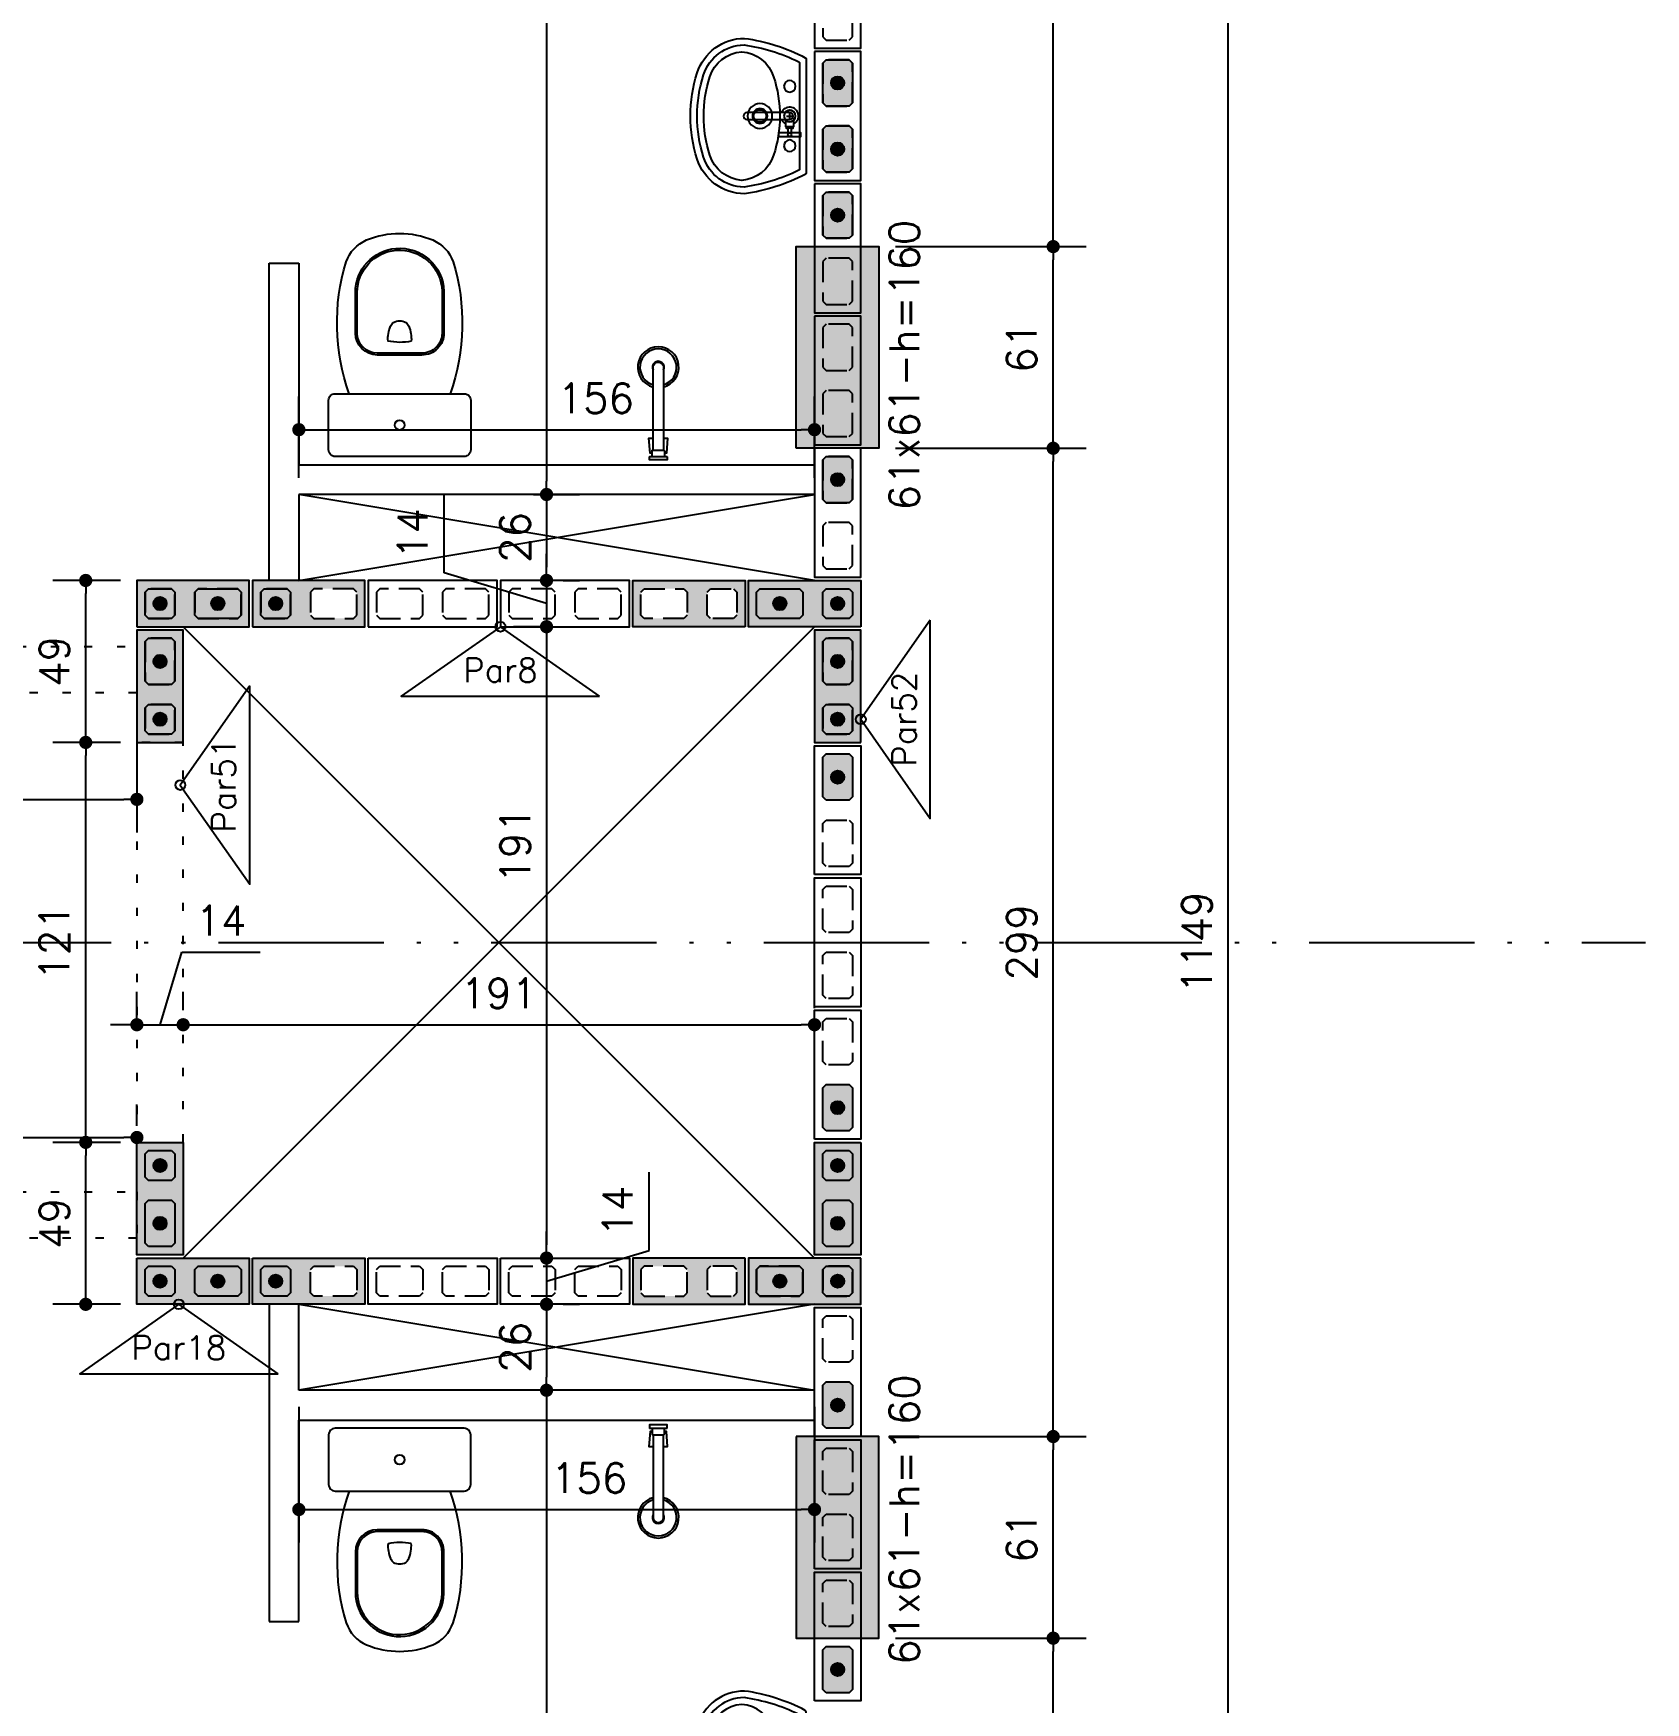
# Model space of a CAD drawing. Extents: x -14651 to 11095, y -4567 to -1290.
# Drawn here: x 3008 to 3496, y -3819 to -3314 of the extents above; entities that cross this region are included whole.
import ezdxf
from ezdxf.enums import TextEntityAlignment as Align

# ---------------------------------------------------------------- set-up
doc = ezdxf.new("R2010")
doc.units = 0
doc.header["$LTSCALE"] = 25
for name, pattern in [('DASHED2', [0.375, 0.25, -0.125]), ('ESTILO_TQS_0002', [0.4, 0.1, -0.3]), ('ESTILO_TQS_0004', [3.3, 2, -0.4, 0.05, -0.4, 0.05, -0.4])]:
    doc.linetypes.add(name, pattern=pattern)
for name, color, linetype in [('213', 252, 'Continuous'), ('241', 2, 'Continuous'), ('247', 50, 'Continuous'), ('248', 100, 'Continuous'), ('ABERTURAS', 53, 'Continuous'), ('ALVENARIA NÃO ESTRUTURAL', 242, 'Continuous'), ('Arranque', 14, 'Continuous'), ('COTA', 1, 'Continuous'), ('EIXOS', 1, 'ESTILO_TQS_0004'), ('FERRO', 5, 'Continuous'), ('Linha_fina', 1, 'Continuous'), ('Pena_1', 1, 'Continuous'), ('PORTA', 3, 'ESTILO_TQS_0002'), ('PROJ', 252, 'Continuous'), ('TJANELA', 2, 'Continuous'), ('XREF-MC41-BAS-PLN-AMO-FINAIS-05.06$0$BLC_LOU_ATOMO', 1, 'Continuous')]:
    doc.layers.add(name, color=color, linetype=linetype)
doc.styles.add('COTA', font='romans.shx')
doc.styles.add('Texto1', font='romans.shx', dxfattribs={"height": 9})
doc.dimstyles.new('forma', dxfattribs={"dimscale": 5, "dimtxt": 1.8, "dimasz": 0.8, "dimexe": 2, "dimexo": 1, "dimgap": 1, "dimtad": 1, "dimdec": 1, "dimzin": 9, "dimtxsty": 'COTA', "dimblk1": 'DOT', "dimblk2": 'DOT', "dimsah": 1, "dimcen": 0, "dimdle": 1, "dimclrd": 256, "dimclre": 256, "dimclrt": 2, "dimadec": 0, "dimazin": 0, "dimtfac": 1, "dimtdec": 0, "dimtmove": 0, "dimatfit": 3, "dimfxl": 1, "dimtolj": 1, "dimtzin": 0, "dimarcsym": 0})

# ---------------------------------------------------------------- blocks, each defined once
blk = doc.blocks.new('P3515')
at = {"layer": '248'}
h = blk.add_hatch(color=100, dxfattribs=at)
h.paths.add_polyline_path([(17, 7), (-17, 7), (-17, -7), (17, -7)])
h.paths.add_polyline_path([(-5.5, -3.5), (-6.5, -4.5), (-13.5, -4.5), (-14.5, -3.5), (-14.5, 3.5), (-13.5, 4.5), (-6.5, 4.5), (-5.5, 3.5)], flags=16)
h.paths.add_polyline_path([(0.5, 3.5), (1.5, 4.5), (13.5, 4.5), (14.5, 3.5), (14.5, -3.5), (13.5, -4.5), (1.5, -4.5), (0.5, -3.5)], flags=16)
blk.add_lwpolyline([(-17, -7), (17, -7), (17, 7), (-17, 7), (-17, -7)])
at = {"color": 1, "linetype": 'DASHED2'}
for points in [[(-14.5, -3.5), (-13.5, -4.5), (-6.5, -4.5), (-5.5, -3.5), (-5.5, 3.5), (-6.5, 4.5), (-13.5, 4.5), (-14.5, 3.5), (-14.5, -3.5)], [(0.5, -3.5), (1.5, -4.5), (13.5, -4.5), (14.5, -3.5), (14.5, 3.5), (13.5, 4.5), (1.5, 4.5), (0.5, 3.5), (0.5, -3.5)]]:
    blk.add_lwpolyline(points, dxfattribs=at)
blk = doc.blocks.new('P4015', base_point=(5842102.11612, -8124149.02973))
blk.add_lwpolyline([(5842082.61612, -8124156.02973), (5842121.61612, -8124156.02973), (5842121.61612, -8124142.02973), (5842082.61612, -8124142.02973), (5842082.61612, -8124156.02973)])
at = {"color": 1, "linetype": 'DASHED2'}
for points in [[(5842085.11612, -8124152.52973), (5842086.11612, -8124153.52973), (5842098.11612, -8124153.52973), (5842099.11612, -8124152.52973), (5842099.11612, -8124145.52973), (5842098.11612, -8124144.52973), (5842086.11612, -8124144.52973), (5842085.11612, -8124145.52973), (5842085.11612, -8124152.52973)], [(5842105.11612, -8124152.52973), (5842106.11612, -8124153.52973), (5842118.11612, -8124153.52973), (5842119.11612, -8124152.52973), (5842119.11612, -8124145.52973), (5842118.11612, -8124144.52973), (5842106.11612, -8124144.52973), (5842105.11612, -8124145.52973), (5842105.11612, -8124152.52973)]]:
    blk.add_lwpolyline(points, dxfattribs=at)
blk = doc.blocks.new('_IDNPAR_2')
at = {"color": 3}
blk.add_lwpolyline([(1, -0.7), (0, 0), (-1, -0.7)], close=True, dxfattribs=at)
blk.add_circle((0, 0), 0.05, dxfattribs=at)
at = {"layer": '247', "color": 2, "style": 'COTA', "flags": 8}
blk.add_attdef('ID', text='', height=0.24, dxfattribs=at).set_placement((0, -0.438), align=Align.MIDDLE_CENTER)
blk = doc.blocks.new('GR-1409')
at = {"layer": '213'}
h = blk.add_hatch(color=256, dxfattribs=at)
h.paths.add_polyline_path([(-6, 4.5), (-7, 3.5), (-7, -3.5), (-6, -4.5), (6, -4.5), (7, -3.5), (7, 3.5), (6, 4.5)])
h.paths.add_polyline_path([(-2, 0, 1), (2, 0, 1)], flags=16)
at = {"layer": 'Arranque'}
blk.add_hatch(color=256, dxfattribs=at).paths.add_polyline_path([(-2, 0, 1), (2, 0, 1)])
at = {"layer": '213'}
blk.add_lwpolyline([(-7, 3.5), (-6, 4.5), (6, 4.5), (7, 3.5), (7, -3.5), (6, -4.5), (-6, -4.5), (-7, -3.5), (-7, 3.5)], dxfattribs=at)
at = {"layer": 'FERRO', "linetype": 'Continuous'}
blk.add_circle((0, 0), 2, dxfattribs=at)
blk = doc.blocks.new('GR-0909')
at = {"layer": '213'}
h = blk.add_hatch(color=256, dxfattribs=at)
h.paths.add_polyline_path([(3.5, -4.5), (4.5, -3.5), (4.500001, 3.5), (3.500001, 4.5), (-3.499999, 4.5), (-4.499999, 3.5), (-4.5, -3.5), (-3.5, -4.5)])
h.paths.add_polyline_path([(-2, 0, -1), (2, 0, -1)], flags=16)
at = {"layer": 'Arranque'}
blk.add_hatch(color=256, dxfattribs=at).paths.add_polyline_path([(2, 0, 1), (-2, 0, 1)])
at = {"layer": '213'}
blk.add_lwpolyline([(3.500001, 4.5), (4.500001, 3.5), (4.5, -3.5), (3.5, -4.5), (-3.5, -4.5), (-4.5, -3.5), (-4.499999, 3.5), (-3.499999, 4.5), (3.500001, 4.5)], dxfattribs=at)
at = {"layer": 'FERRO', "linetype": 'Continuous'}
blk.add_circle((0, 0), 2, dxfattribs=at)
blk = doc.blocks.new('_Dot')
at = {"color": 0, "linetype": 'ByBlock', "lineweight": -2}
blk.add_line((-0.5, 0), (-1, 0), dxfattribs=at)
at = {"color": 0, "linetype": 'ByBlock', "const_width": 0.5}
blk.add_lwpolyline([(-0.25, 0, 1), (0.25, 0, 1)], format="xyb", close=True, dxfattribs=at)
blk = doc.blocks.new('*D123')
at = {"layer": 'COTA', "lineweight": -2, "transparency": 16777216}
for p, q in [((3269.02, -3799.6), (3326.73, -3799.6)), ((3316.73, -4159.6), (3316.73, -3803.6)), ((3263.52, -4163.6), (3326.73, -4163.6))]:
    blk.add_line(p, q, dxfattribs=at)
at = {"layer": 'Defpoints', "color": 0, "transparency": 16777216}
for p in [(3264.02, -3799.6), (3316.73, -3799.6), (3258.52, -4163.6)]:
    blk.add_point(p, dxfattribs=at)
at = {"layer": 'COTA', "lineweight": -2, "transparency": 16777216, "xscale": 4, "yscale": 4, "zscale": 4}
for p, rotation in [((3316.73, -3799.6), 90), ((3316.73, -4163.6), 270)]:
    blk.add_blockref('_Dot', p, dxfattribs=dict(at, rotation=rotation))
at = {"layer": 'COTA', "color": 2, "transparency": 16777216, "insert": (3307.23, -3981.6), "char_height": 9, "attachment_point": 5, "rotation": 90, "style": 'COTA'}
blk.add_mtext('\\A1;364 ', dxfattribs=at)
blk = doc.blocks.new('*D124')
at = {"layer": 'COTA', "lineweight": -2, "transparency": 16777216}
for p, q in [((3269.02, -3738.6), (3326.73, -3738.6)), ((3316.73, -3795.6), (3316.73, -3742.6)), ((3269.02, -3799.6), (3326.73, -3799.6))]:
    blk.add_line(p, q, dxfattribs=at)
at = {"layer": 'Defpoints', "color": 0, "transparency": 16777216}
for p in [(3264.02, -3738.6), (3316.73, -3738.6), (3264.02, -3799.6)]:
    blk.add_point(p, dxfattribs=at)
at = {"layer": 'COTA', "lineweight": -2, "transparency": 16777216, "xscale": 4, "yscale": 4, "zscale": 4}
for p, rotation in [((3316.73, -3738.6), 90), ((3316.73, -3799.6), 270)]:
    blk.add_blockref('_Dot', p, dxfattribs=dict(at, rotation=rotation))
at = {"layer": 'COTA', "color": 2, "transparency": 16777216, "insert": (3307.23, -3769.1), "char_height": 9, "attachment_point": 5, "rotation": 90, "style": 'COTA'}
blk.add_mtext('\\A1;61 ', dxfattribs=at)
blk = doc.blocks.new('*D125')
at = {"layer": 'COTA', "lineweight": -2, "transparency": 16777216}
for p, q in [((3269.02, -3439.6), (3326.73, -3439.6)), ((3316.73, -3734.6), (3316.73, -3443.6)), ((3269.02, -3738.6), (3326.73, -3738.6))]:
    blk.add_line(p, q, dxfattribs=at)
at = {"layer": 'Defpoints', "color": 0, "transparency": 16777216}
for p in [(3264.02, -3439.6), (3316.73, -3439.6), (3264.02, -3738.6)]:
    blk.add_point(p, dxfattribs=at)
at = {"layer": 'COTA', "lineweight": -2, "transparency": 16777216, "xscale": 4, "yscale": 4, "zscale": 4}
for p, rotation in [((3316.73, -3439.6), 90), ((3316.73, -3738.6), 270)]:
    blk.add_blockref('_Dot', p, dxfattribs=dict(at, rotation=rotation))
at = {"layer": 'COTA', "color": 2, "transparency": 16777216, "insert": (3307.23, -3589.1), "char_height": 9, "attachment_point": 5, "rotation": 90, "style": 'COTA'}
blk.add_mtext('\\A1;299 ', dxfattribs=at)
blk = doc.blocks.new('*D126')
at = {"layer": 'COTA', "lineweight": -2, "transparency": 16777216}
for p, q in [((3269.02, -3378.6), (3326.73, -3378.6)), ((3316.73, -3435.6), (3316.73, -3382.6)), ((3269.02, -3439.6), (3326.73, -3439.6))]:
    blk.add_line(p, q, dxfattribs=at)
at = {"layer": 'Defpoints', "color": 0, "transparency": 16777216}
for p in [(3264.02, -3378.6), (3316.73, -3378.6), (3264.02, -3439.6)]:
    blk.add_point(p, dxfattribs=at)
at = {"layer": 'COTA', "lineweight": -2, "transparency": 16777216, "xscale": 4, "yscale": 4, "zscale": 4}
for p, rotation in [((3316.73, -3378.6), 90), ((3316.73, -3439.6), 270)]:
    blk.add_blockref('_Dot', p, dxfattribs=dict(at, rotation=rotation))
at = {"layer": 'COTA', "color": 2, "transparency": 16777216, "insert": (3307.23, -3409.1), "char_height": 9, "attachment_point": 5, "rotation": 90, "style": 'COTA'}
blk.add_mtext('\\A1;61 ', dxfattribs=at)
blk = doc.blocks.new('*D127')
at = {"layer": 'COTA', "lineweight": -2, "transparency": 16777216}
for p, q in [((3263.52, -3014.6), (3326.73, -3014.6)), ((3316.73, -3374.6), (3316.73, -3018.6)), ((3269.02, -3378.6), (3326.73, -3378.6))]:
    blk.add_line(p, q, dxfattribs=at)
at = {"layer": 'Defpoints', "color": 0, "transparency": 16777216}
for p in [(3258.52, -3014.6), (3316.73, -3014.6), (3264.02, -3378.6)]:
    blk.add_point(p, dxfattribs=at)
at = {"layer": 'COTA', "lineweight": -2, "transparency": 16777216, "xscale": 4, "yscale": 4, "zscale": 4}
for p, rotation in [((3316.73, -3014.6), 90), ((3316.73, -3378.6), 270)]:
    blk.add_blockref('_Dot', p, dxfattribs=dict(at, rotation=rotation))
at = {"layer": 'COTA', "color": 2, "transparency": 16777216, "insert": (3307.23, -3196.6), "char_height": 9, "attachment_point": 5, "rotation": 90, "style": 'COTA'}
blk.add_mtext('\\A1;364 ', dxfattribs=at)
blk = doc.blocks.new('*D128')
at = {"layer": 'COTA', "lineweight": -2, "transparency": 16777216}
for p, q in [((3263.52, -3014.6), (3379.68, -3014.6)), ((3369.68, -4159.6), (3369.68, -3018.6)), ((3263.52, -4163.6), (3379.68, -4163.6))]:
    blk.add_line(p, q, dxfattribs=at)
at = {"layer": 'Defpoints', "color": 0, "transparency": 16777216}
for p in [(3258.52, -3014.6), (3369.68, -3014.6), (3258.52, -4163.6)]:
    blk.add_point(p, dxfattribs=at)
at = {"layer": 'COTA', "lineweight": -2, "transparency": 16777216, "xscale": 4, "yscale": 4, "zscale": 4}
for p, rotation in [((3369.68, -3014.6), 90), ((3369.68, -4163.6), 270)]:
    blk.add_blockref('_Dot', p, dxfattribs=dict(at, rotation=rotation))
at = {"layer": 'COTA', "color": 2, "transparency": 16777216, "insert": (3360.18, -3589.1), "char_height": 9, "attachment_point": 5, "rotation": 90, "style": 'COTA'}
blk.add_mtext('\\A1;1149 ', dxfattribs=at)
blk = doc.blocks.new('XREF-MC41-BAS-PLN-AMO-FINAIS-05.06$0$CUBA03')
at = {"layer": 'PROJ'}
for p, q in [((-0.01, -0.05), (0.01, -0.05)), ((0, -0.06), (0, -0.04))]:
    blk.add_line(p, q, dxfattribs=at)
for points in [[(-0.1306, -0.3297, 0.077416), (0, -0.35, 0.077416), (0.1306, -0.3297, 0.326333), (0.235, -0.1868, 0.08687), (0.1764, -0.0027, 0.279276), (0.172, 0), (-0.172, 0, 0.279276), (-0.1764, -0.0027, 0.08687), (-0.235, -0.1868, 0.326333)], [(0.215, -0.1881, 0.080556), (0.1642, -0.0228, 0.285352), (0.1597, -0.02), (-0.1597, -0.02, 0.285352), (-0.1642, -0.0228, 0.080556), (-0.215, -0.1881, 0.323537), (-0.1245, -0.3106, 0.077416), (0, -0.33, 0.077416), (0.1245, -0.3106, 0.323537)], [(0.1185, -0.0985, 0.077416), (0, -0.08, 0.077416), (-0.1185, -0.0985, 0.305715), (-0.1947, -0.195, 0.305715), (-0.1185, -0.2915, 0.077416), (0, -0.31, 0.077416), (0.1185, -0.2915, 0.305715), (0.1947, -0.195, 0.305715)]]:
    blk.add_lwpolyline(points, format="xyb", close=True, dxfattribs=at)
for centre, radius in [((-0.09, -0.05), 0.0175), ((0, -0.05), 0.0175), ((0.09, -0.05), 0.0175), ((0, -0.14), 0.0375), ((0, -0.14), 0.0225)]:
    blk.add_circle(centre, radius, dxfattribs=at)
blk = doc.blocks.new('A$Cf20c1e06')
at = {"layer": 'ALVENARIA NÃO ESTRUTURAL'}
for p, q in [((30.6927, 9.1253), (30.6927, 10.0853)), ((30.6927, 10.0853), (30.7827, 10.0853)), ((30.7827, 10.0853), (30.7827, 9.4753)), ((30.7827, 9.4753), (32.3427, 9.4753)), ((32.3427, 9.4753), (32.3427, 9.3853)), ((32.3427, 9.3853), (30.7827, 9.3853)), ((30.7827, 9.3853), (30.7827, 9.1253)), ((30.7827, 9.1253), (30.6927, 9.1253)), ((30.7827, 6.9353), (30.6927, 6.9353)), ((30.6927, 6.9353), (30.6927, 5.9753)), ((30.7827, 6.6753), (30.7827, 6.9353)), ((32.3427, 6.6753), (30.7827, 6.6753)), ((32.3427, 6.5853), (32.3427, 6.6753)), ((30.7827, 6.5853), (32.3427, 6.5853)), ((30.7827, 5.9753), (30.7827, 6.5853)), ((30.6927, 5.9753), (30.7827, 5.9753))]:
    blk.add_line(p, q, dxfattribs=at)
at = {"layer": 'Pena_1'}
for p, q in [((30.7827, 9.1253), (32.3427, 9.3853)), ((32.3427, 9.1253), (30.7827, 9.3853)), ((30.7827, 6.9353), (32.3427, 6.6753)), ((32.3427, 6.9353), (30.7827, 6.6753))]:
    blk.add_line(p, q, dxfattribs=at)
at = {"layer": 'PROJ'}
for points in [[(32.273, 10.4791), (32.273, 10.4936), (32.2784, 10.4936), (32.2784, 10.4991), (32.2805, 10.4991), (32.2805, 10.507, 1.408938), (32.2428, 10.5406), (32.1382, 10.5407, 0.999996), (32.1382, 10.52), (32.2429, 10.52, 0.168827), (32.2546, 10.507), (32.2546, 10.4991), (32.2567, 10.4991), (32.2567, 10.4936), (32.2621, 10.4936), (32.2621, 10.4791), (32.234, 10.4791), (32.234, 10.4683), (32.3011, 10.4683), (32.3011, 10.4791), (32.273, 10.4791)], [(30.9594, 9.8737), (30.9594, 9.9964, -0.391339), (31.0777, 10.1243, -0.428002), (31.216, 10.0004), (31.2161, 9.8737, -0.416278), (31.1553, 9.8129), (31.0201, 9.8129, -0.413625)], [(31.1228, 9.8492, -0.10791), (31.0526, 9.8496, -0.124585), (31.0604, 9.8942, -0.161338), (31.0691, 9.9061, -0.122351), (31.0877, 9.9106, -0.122351), (31.1064, 9.9061, -0.167944), (31.1151, 9.8942, -0.125904), (31.1228, 9.8492)], [(30.8727, 9.6303), (30.8727, 9.6663), (30.8727, 9.6703, -0.414214), (30.8927, 9.6903), (31.2827, 9.6903, -0.414214), (31.3027, 9.6703), (31.3027, 9.5203, -0.414214), (31.2827, 9.5003), (30.8927, 9.5003, -0.414214), (30.8727, 9.5203)], [(30.8727, 6.4303), (30.8727, 6.3943), (30.8727, 6.3903, 0.414214), (30.8927, 6.3703), (31.2827, 6.3703, 0.414214), (31.3027, 6.3903), (31.3027, 6.5403, 0.414214), (31.2827, 6.5603), (30.8927, 6.5603, 0.414214), (30.8727, 6.5403)], [(30.9594, 6.1869), (30.9594, 6.0642, 0.391339), (31.0777, 5.9363, 0.428002), (31.216, 6.0602), (31.2161, 6.1869, 0.416278), (31.1553, 6.2477), (31.0201, 6.2477, 0.413625)], [(31.1228, 6.2114, 0.10791), (31.0526, 6.211, 0.124585), (31.0604, 6.1664, 0.161338), (31.0691, 6.1545, 0.122351), (31.0877, 6.15, 0.122351), (31.1064, 6.1545, 0.167944), (31.1151, 6.1664, 0.125904), (31.1228, 6.2114)]]:
    blk.add_lwpolyline(points, format="xyb", close=True, dxfattribs=at)
for points in [[(32.2429, 10.52), (32.2678, 10.52, 0.995421), (32.2678, 10.5406), (32.2428, 10.5406)], [(30.9347, 9.6903, -0.160999), (30.9261, 10.0892, -0.2149), (30.9877, 10.1553, -0.2), (31.1877, 10.1553, -0.2149), (31.2494, 10.0892, -0.160999), (31.2408, 9.6903)], [(30.9537, 9.8737), (30.9537, 9.9964, -0.391339), (31.0773, 10.13, -0.428196), (31.2217, 10.0005), (31.2217, 9.8737, -0.416194), (31.1553, 9.8073), (31.0201, 9.8073, -0.413638), (30.9537, 9.8737)], [(31.8547, 9.5198), (31.8547, 9.7703, -1), (31.8857, 9.7703), (31.8857, 9.5198)], [(31.8952, 9.5003, -0.414214), (31.8972, 9.4983), (31.8972, 9.4903), (31.8432, 9.4903), (31.8432, 9.4983, -0.414214), (31.8452, 9.5003), (31.8952, 9.5003)], [(31.8492, 9.5003, 0.414214), (31.8512, 9.5023), (31.8512, 9.5178, -0.414214), (31.8532, 9.5198), (31.8872, 9.5198), (31.8892, 9.5178), (31.8892, 9.5023, 0.414214), (31.8912, 9.5003)], [(31.8952, 6.5603, 0.414214), (31.8972, 6.5623), (31.8972, 6.5703), (31.8432, 6.5703), (31.8432, 6.5623, 0.414214), (31.8452, 6.5603), (31.8952, 6.5603)], [(31.8492, 6.5603, -0.414214), (31.8512, 6.5583), (31.8512, 6.5428, 0.414214), (31.8532, 6.5408), (31.8872, 6.5408), (31.8892, 6.5428), (31.8892, 6.5583, -0.414214), (31.8912, 6.5603)], [(31.8547, 6.5408), (31.8547, 6.2903, 1), (31.8857, 6.2903), (31.8857, 6.5408)], [(30.9347, 6.3703, 0.160999), (30.9261, 5.9714, 0.2149), (30.9877, 5.9053, 0.2), (31.1877, 5.9053, 0.2149), (31.2494, 5.9714, 0.160999), (31.2408, 6.3703)], [(30.9537, 6.1869), (30.9537, 6.0642, 0.391339), (31.0773, 5.9306, 0.428196), (31.2217, 6.0601), (31.2217, 6.1869, 0.416194), (31.1553, 6.2533), (31.0201, 6.2533, 0.413638), (30.9537, 6.1869)]]:
    blk.add_lwpolyline(points, format="xyb", dxfattribs=at)
for points in [[(32.244, 10.52), (32.244, 10.52)], [(32.2546, 10.5191), (32.2546, 10.507)], [(32.2805, 10.507), (32.2805, 10.5187)], [(32.2567, 10.4991), (32.2784, 10.4991)], [(32.273, 10.4936), (32.2621, 10.4936)], [(32.273, 10.4791), (32.2676, 10.4791), (32.2675, 10.4791), (32.2621, 10.4791)], [(31.8512, 9.5099), (31.8453, 9.5099), (31.8414, 9.5556), (31.8547, 9.5556)], [(31.8857, 9.5556), (31.8984, 9.5556), (31.8952, 9.5099), (31.8892, 9.5099)], [(31.8512, 6.5507), (31.8453, 6.5507), (31.8414, 6.505), (31.8547, 6.505)], [(31.8857, 6.505), (31.8984, 6.505), (31.8952, 6.5507), (31.8892, 6.5507)]]:
    blk.add_lwpolyline(points, dxfattribs=at)
for centre, radius in [((32.1777, 10.5303), 0.019), ((32.2675, 10.4737), 0.00544), ((31.0877, 9.5953), 0.015), ((31.0877, 6.4653), 0.015)]:
    blk.add_circle(centre, radius, dxfattribs=at)
for centre, radius, start, end in [((32.2677, 10.5303), 0.0173, 216.5365, 143.4149), ((31.8702, 9.7703), 0.062, 284.4854, 255.5176), ((31.8702, 9.7703), 0.0554, 286.2501, 253.7533), ((31.8702, 9.7703), 0.0179, 329.7652, 210.2549), ((31.8702, 6.2903), 0.062, 104.4824, 75.5146), ((31.8702, 6.2903), 0.0554, 106.2467, 73.7499), ((31.8702, 6.2903), 0.0179, 149.7451, 30.2348)]:
    blk.add_arc(centre, radius, start, end, dxfattribs=at)
at = {"layer": 'PROJ', "rotation": 270}
blk.add_blockref('XREF-MC41-BAS-PLN-AMO-FINAIS-05.06$0$CUBA03', (32.3177, 5.5303), dxfattribs=at)
at = {"layer": 'XREF-MC41-BAS-PLN-AMO-FINAIS-05.06$0$BLC_LOU_ATOMO', "xscale": -1, "rotation": 270}
blk.add_blockref('XREF-MC41-BAS-PLN-AMO-FINAIS-05.06$0$CUBA03', (32.3177, 10.5303), dxfattribs=at)
blk = doc.blocks.new('*D167')
at = {"layer": 'COTA', "lineweight": -2, "transparency": 16777216}
for p, q in [((2943.52, -3518.6), (2943.52, -3555.83)), ((3039.52, -3518.6), (3039.52, -3555.83)), ((2947.52, -3545.83), (3035.52, -3545.83))]:
    blk.add_line(p, q, dxfattribs=at)
at = {"layer": 'Defpoints', "color": 0, "transparency": 16777216}
for p in [(2943.52, -3513.6), (3039.52, -3513.6), (3039.52, -3545.83)]:
    blk.add_point(p, dxfattribs=at)
at = {"layer": 'COTA', "lineweight": -2, "transparency": 16777216, "xscale": 4, "yscale": 4, "zscale": 4, "rotation": 180}
blk.add_blockref('_Dot', (2943.52, -3545.83), dxfattribs=at)
at = {"layer": 'COTA', "lineweight": -2, "transparency": 16777216, "xscale": 4, "yscale": 4, "zscale": 4}
blk.add_blockref('_Dot', (3039.52, -3545.83), dxfattribs=at)
at = {"layer": 'COTA', "color": 2, "transparency": 16777216, "insert": (2991.52, -3536.33), "char_height": 9, "attachment_point": 5, "style": 'COTA'}
blk.add_mtext('\\A1;96 ', dxfattribs=at)
blk = doc.blocks.new('*D186')
at = {"layer": 'COTA', "lineweight": -2, "transparency": 16777216}
for p, q in [((2943.52, -3659.6), (2943.52, -3638.13)), ((3039.52, -3644.6), (3039.52, -3638.13)), ((2947.52, -3648.13), (3035.52, -3648.13))]:
    blk.add_line(p, q, dxfattribs=at)
at = {"layer": 'Defpoints', "color": 0, "transparency": 16777216}
for p in [(3039.52, -3648.13), (3039.52, -3649.6), (2943.52, -3664.6)]:
    blk.add_point(p, dxfattribs=at)
at = {"layer": 'COTA', "lineweight": -2, "transparency": 16777216, "xscale": 4, "yscale": 4, "zscale": 4, "rotation": 180}
blk.add_blockref('_Dot', (2943.52, -3648.13), dxfattribs=at)
at = {"layer": 'COTA', "lineweight": -2, "transparency": 16777216, "xscale": 4, "yscale": 4, "zscale": 4}
blk.add_blockref('_Dot', (3039.52, -3648.13), dxfattribs=at)
at = {"layer": 'COTA', "color": 2, "transparency": 16777216, "insert": (2991.52, -3638.63), "char_height": 9, "attachment_point": 5, "style": 'COTA'}
blk.add_mtext('\\A1;96 ', dxfattribs=at)
blk = doc.blocks.new('*D187')
at = {"layer": 'COTA', "lineweight": -2, "transparency": 16777216}
for p, q in [((3034.52, -3649.6), (3014.04, -3649.6)), ((3024.04, -3694.6), (3024.04, -3653.6)), ((3034.52, -3698.6), (3014.04, -3698.6))]:
    blk.add_line(p, q, dxfattribs=at)
at = {"layer": 'Defpoints', "color": 0, "transparency": 16777216}
for p in [(3024.04, -3649.6), (3039.52, -3649.6), (3039.52, -3698.6)]:
    blk.add_point(p, dxfattribs=at)
at = {"layer": 'COTA', "lineweight": -2, "transparency": 16777216, "xscale": 4, "yscale": 4, "zscale": 4}
for p, rotation in [((3024.04, -3649.6), 90), ((3024.04, -3698.6), 270)]:
    blk.add_blockref('_Dot', p, dxfattribs=dict(at, rotation=rotation))
at = {"layer": 'COTA', "color": 2, "transparency": 16777216, "insert": (3014.54, -3674.1), "char_height": 9, "attachment_point": 5, "rotation": 90, "style": 'COTA'}
blk.add_mtext('\\A1;49 ', dxfattribs=at)
blk = doc.blocks.new('*D188')
at = {"layer": 'COTA', "lineweight": -2, "transparency": 16777216}
for p, q in [((3034.52, -3528.6), (3014.04, -3528.6)), ((3024.04, -3645.6), (3024.04, -3532.6)), ((3034.52, -3649.6), (3014.04, -3649.6))]:
    blk.add_line(p, q, dxfattribs=at)
at = {"layer": 'Defpoints', "color": 0, "transparency": 16777216}
for p in [(3024.04, -3528.6), (3039.52, -3528.6), (3039.52, -3649.6)]:
    blk.add_point(p, dxfattribs=at)
at = {"layer": 'COTA', "lineweight": -2, "transparency": 16777216, "xscale": 4, "yscale": 4, "zscale": 4}
for p, rotation in [((3024.04, -3528.6), 90), ((3024.04, -3649.6), 270)]:
    blk.add_blockref('_Dot', p, dxfattribs=dict(at, rotation=rotation))
at = {"layer": 'COTA', "color": 2, "transparency": 16777216, "insert": (3014.54, -3589.1), "char_height": 9, "attachment_point": 5, "rotation": 90, "style": 'COTA'}
blk.add_mtext('\\A1;121 ', dxfattribs=at)
blk = doc.blocks.new('*D189')
at = {"layer": 'COTA', "lineweight": -2, "transparency": 16777216}
for p, q in [((3034.52, -3479.6), (3014.04, -3479.6)), ((3024.04, -3524.6), (3024.04, -3483.6)), ((3034.52, -3528.6), (3014.04, -3528.6))]:
    blk.add_line(p, q, dxfattribs=at)
at = {"layer": 'Defpoints', "color": 0, "transparency": 16777216}
for p in [(3024.04, -3479.6), (3039.52, -3479.6), (3039.52, -3528.6)]:
    blk.add_point(p, dxfattribs=at)
at = {"layer": 'COTA', "lineweight": -2, "transparency": 16777216, "xscale": 4, "yscale": 4, "zscale": 4}
for p, rotation in [((3024.04, -3479.6), 90), ((3024.04, -3528.6), 270)]:
    blk.add_blockref('_Dot', p, dxfattribs=dict(at, rotation=rotation))
at = {"layer": 'COTA', "color": 2, "transparency": 16777216, "insert": (3014.54, -3504.1), "char_height": 9, "attachment_point": 5, "rotation": 90, "style": 'COTA'}
blk.add_mtext('\\A1;49 ', dxfattribs=at)
blk = doc.blocks.new('*D220')
at = {"layer": 'COTA', "lineweight": -2, "transparency": 16777216}
for p, q in [((3159.52, -3028.6), (3173.45, -3028.6)), ((3163.45, -3032.6), (3163.45, -3449.6)), ((3159.52, -3453.6), (3173.45, -3453.6))]:
    blk.add_line(p, q, dxfattribs=at)
at = {"layer": 'Defpoints', "color": 0, "transparency": 16777216}
for p in [(3154.52, -3028.6), (3154.52, -3453.6), (3163.45, -3453.6)]:
    blk.add_point(p, dxfattribs=at)
at = {"layer": 'COTA', "lineweight": -2, "transparency": 16777216, "xscale": 4, "yscale": 4, "zscale": 4}
for p, rotation in [((3163.45, -3028.6), 90), ((3163.45, -3453.6), 270)]:
    blk.add_blockref('_Dot', p, dxfattribs=dict(at, rotation=rotation))
at = {"layer": 'COTA', "color": 2, "transparency": 16777216, "insert": (3153.95, -3241.1), "char_height": 9, "attachment_point": 5, "rotation": 90, "style": 'COTA'}
blk.add_mtext('\\A1;425 ', dxfattribs=at)
blk = doc.blocks.new('*D221')
at = {"layer": 'COTA', "lineweight": -2, "transparency": 16777216}
for p, q in [((3159.52, -3453.6), (3173.45, -3453.6)), ((3163.45, -3457.6), (3163.45, -3475.6)), ((3168.45, -3479.6), (3173.45, -3479.6))]:
    blk.add_line(p, q, dxfattribs=at)
at = {"layer": 'Defpoints', "color": 0, "transparency": 16777216}
for p in [(3154.52, -3453.6), (3163.45, -3479.6), (3163.45, -3479.6)]:
    blk.add_point(p, dxfattribs=at)
at = {"layer": 'COTA', "lineweight": -2, "transparency": 16777216, "xscale": 4, "yscale": 4, "zscale": 4}
for p, rotation in [((3163.45, -3453.6), 90), ((3163.45, -3479.6), 270)]:
    blk.add_blockref('_Dot', p, dxfattribs=dict(at, rotation=rotation))
at = {"layer": 'COTA', "color": 2, "transparency": 16777216, "insert": (3153.95, -3466.6), "char_height": 9, "attachment_point": 5, "rotation": 90, "style": 'COTA'}
blk.add_mtext('\\A1;26 ', dxfattribs=at)
blk = doc.blocks.new('*D222')
at = {"layer": 'COTA', "lineweight": -2, "transparency": 16777216}
for p, q in [((3132.45, -3477.3), (3132.45, -3453.58)), ((3163.45, -3475.6), (3163.45, -3471.6)), ((3163.45, -3486.6), (3132.45, -3477.3)), ((3163.45, -3479.6), (3163.45, -3493.6)), ((3163.45, -3479.6), (3163.45, -3493.6)), ((3168.45, -3479.6), (3173.45, -3479.6)), ((3164.02, -3493.6), (3153.45, -3493.6)), ((3163.45, -3497.6), (3163.45, -3501.6))]:
    blk.add_line(p, q, dxfattribs=at)
at = {"layer": 'Defpoints', "color": 0, "transparency": 16777216}
for p in [(3163.45, -3479.6), (3163.45, -3493.6), (3169.02, -3493.6)]:
    blk.add_point(p, dxfattribs=at)
at = {"layer": 'COTA', "lineweight": -2, "transparency": 16777216, "xscale": 4, "yscale": 4, "zscale": 4}
for p, rotation in [((3163.45, -3479.6), 270), ((3163.45, -3493.6), 90)]:
    blk.add_blockref('_Dot', p, dxfattribs=dict(at, rotation=rotation))
at = {"layer": 'COTA', "color": 2, "transparency": 16777216, "insert": (3122.95, -3465.44), "char_height": 9, "attachment_point": 5, "rotation": 90, "style": 'COTA'}
blk.add_mtext('\\A1;14 ', dxfattribs=at)
blk = doc.blocks.new('*D223')
at = {"layer": 'COTA', "lineweight": -2, "transparency": 16777216}
for p, q in [((3164.02, -3493.6), (3153.45, -3493.6)), ((3163.45, -3497.6), (3163.45, -3680.6)), ((3168.45, -3684.6), (3173.45, -3684.6))]:
    blk.add_line(p, q, dxfattribs=at)
at = {"layer": 'Defpoints', "color": 0, "transparency": 16777216}
for p in [(3169.02, -3493.6), (3163.45, -3684.6), (3163.45, -3684.6)]:
    blk.add_point(p, dxfattribs=at)
at = {"layer": 'COTA', "lineweight": -2, "transparency": 16777216, "xscale": 4, "yscale": 4, "zscale": 4}
for p, rotation in [((3163.45, -3493.6), 90), ((3163.45, -3684.6), 270)]:
    blk.add_blockref('_Dot', p, dxfattribs=dict(at, rotation=rotation))
at = {"layer": 'COTA', "color": 2, "transparency": 16777216, "insert": (3153.95, -3559.75), "char_height": 9, "attachment_point": 5, "rotation": 90, "style": 'COTA'}
blk.add_mtext('\\A1;191 ', dxfattribs=at)
blk = doc.blocks.new('*D224')
at = {"layer": 'COTA', "lineweight": -2, "transparency": 16777216}
for p, q in [((3194.45, -3682.3), (3194.45, -3658.58)), ((3163.45, -3680.6), (3163.45, -3676.6)), ((3163.45, -3691.6), (3194.45, -3682.3)), ((3163.45, -3684.6), (3163.45, -3698.6)), ((3163.45, -3684.6), (3163.45, -3698.6)), ((3168.45, -3684.6), (3173.45, -3684.6)), ((3168.45, -3698.6), (3173.45, -3698.6)), ((3163.45, -3702.6), (3163.45, -3706.6))]:
    blk.add_line(p, q, dxfattribs=at)
at = {"layer": 'Defpoints', "color": 0, "transparency": 16777216}
for p in [(3163.45, -3684.6), (3163.45, -3698.6), (3163.45, -3698.6)]:
    blk.add_point(p, dxfattribs=at)
at = {"layer": 'COTA', "lineweight": -2, "transparency": 16777216, "xscale": 4, "yscale": 4, "zscale": 4}
for p, rotation in [((3163.45, -3684.6), 270), ((3163.45, -3698.6), 90)]:
    blk.add_blockref('_Dot', p, dxfattribs=dict(at, rotation=rotation))
at = {"layer": 'COTA', "color": 2, "transparency": 16777216, "insert": (3184.95, -3670.44), "char_height": 9, "attachment_point": 5, "rotation": 90, "style": 'COTA'}
blk.add_mtext('\\A1;14 ', dxfattribs=at)
blk = doc.blocks.new('*D225')
at = {"layer": 'COTA', "lineweight": -2, "transparency": 16777216}
for p, q in [((3168.45, -3698.6), (3173.45, -3698.6)), ((3163.45, -3702.6), (3163.45, -3720.6)), ((3161.52, -3724.6), (3153.45, -3724.6))]:
    blk.add_line(p, q, dxfattribs=at)
at = {"layer": 'Defpoints', "color": 0, "transparency": 16777216}
for p in [(3163.45, -3698.6), (3163.45, -3724.6), (3166.52, -3724.6)]:
    blk.add_point(p, dxfattribs=at)
at = {"layer": 'COTA', "lineweight": -2, "transparency": 16777216, "xscale": 4, "yscale": 4, "zscale": 4}
for p, rotation in [((3163.45, -3698.6), 90), ((3163.45, -3724.6), 270)]:
    blk.add_blockref('_Dot', p, dxfattribs=dict(at, rotation=rotation))
at = {"layer": 'COTA', "color": 2, "transparency": 16777216, "insert": (3153.95, -3711.6), "char_height": 9, "attachment_point": 5, "rotation": 90, "style": 'COTA'}
blk.add_mtext('\\A1;26 ', dxfattribs=at)
blk = doc.blocks.new('*D226')
at = {"layer": 'COTA', "lineweight": -2, "transparency": 16777216}
for p, q in [((3161.52, -3724.6), (3153.45, -3724.6)), ((3163.45, -3728.6), (3163.45, -4145.6)), ((3168.45, -4149.6), (3173.45, -4149.6))]:
    blk.add_line(p, q, dxfattribs=at)
at = {"layer": 'Defpoints', "color": 0, "transparency": 16777216}
for p in [(3166.52, -3724.6), (3163.45, -4149.6), (3163.45, -4149.6)]:
    blk.add_point(p, dxfattribs=at)
at = {"layer": 'COTA', "lineweight": -2, "transparency": 16777216, "xscale": 4, "yscale": 4, "zscale": 4}
for p, rotation in [((3163.45, -3724.6), 90), ((3163.45, -4149.6), 270)]:
    blk.add_blockref('_Dot', p, dxfattribs=dict(at, rotation=rotation))
at = {"layer": 'COTA', "color": 2, "transparency": 16777216, "insert": (3153.95, -3937.1), "char_height": 9, "attachment_point": 5, "rotation": 90, "style": 'COTA'}
blk.add_mtext('\\A1;425 ', dxfattribs=at)
blk = doc.blocks.new('*D264')
at = {"layer": 'COTA', "lineweight": -2, "transparency": 16777216}
for p, q in [((3046.52, -3614.02), (3053.12, -3592.02)), ((3053.12, -3592.02), (3076.83, -3592.02)), ((3039.52, -3613.09), (3039.52, -3604.02)), ((3053.52, -3609.02), (3053.52, -3604.02)), ((3035.52, -3614.02), (3031.52, -3614.02)), ((3039.52, -3614.02), (3053.52, -3614.02)), ((3039.52, -3614.02), (3053.52, -3614.02)), ((3057.52, -3614.02), (3061.52, -3614.02))]:
    blk.add_line(p, q, dxfattribs=at)
at = {"layer": 'Defpoints', "color": 0, "transparency": 16777216}
for p in [(3053.52, -3614.02), (3053.52, -3614.02), (3039.52, -3618.09)]:
    blk.add_point(p, dxfattribs=at)
at = {"layer": 'COTA', "lineweight": -2, "transparency": 16777216, "xscale": 4, "yscale": 4, "zscale": 4}
blk.add_blockref('_Dot', (3039.52, -3614.02), dxfattribs=at)
at = {"layer": 'COTA', "lineweight": -2, "transparency": 16777216, "xscale": 4, "yscale": 4, "zscale": 4, "rotation": 180}
blk.add_blockref('_Dot', (3053.52, -3614.02), dxfattribs=at)
at = {"layer": 'COTA', "color": 2, "transparency": 16777216, "insert": (3064.97, -3582.52), "char_height": 9, "attachment_point": 5, "style": 'COTA'}
blk.add_mtext('\\A1;14 ', dxfattribs=at)
blk = doc.blocks.new('*D265')
at = {"layer": 'COTA', "lineweight": -2, "transparency": 16777216}
for p, q in [((3053.52, -3609.02), (3053.52, -3604.02)), ((3244.52, -3609.02), (3244.52, -3604.02)), ((3057.52, -3614.02), (3240.52, -3614.02))]:
    blk.add_line(p, q, dxfattribs=at)
at = {"layer": 'Defpoints', "color": 0, "transparency": 16777216}
for p in [(3053.52, -3614.02), (3244.52, -3614.02), (3244.52, -3614.02)]:
    blk.add_point(p, dxfattribs=at)
at = {"layer": 'COTA', "lineweight": -2, "transparency": 16777216, "xscale": 4, "yscale": 4, "zscale": 4, "rotation": 180}
blk.add_blockref('_Dot', (3053.52, -3614.02), dxfattribs=at)
at = {"layer": 'COTA', "lineweight": -2, "transparency": 16777216, "xscale": 4, "yscale": 4, "zscale": 4}
blk.add_blockref('_Dot', (3244.52, -3614.02), dxfattribs=at)
at = {"layer": 'COTA', "color": 2, "transparency": 16777216, "insert": (3149.02, -3604.52), "char_height": 9, "attachment_point": 5, "style": 'COTA'}
blk.add_mtext('\\A1;191 ', dxfattribs=at)
blk = doc.blocks.new('*D270')
at = {"layer": 'COTA', "lineweight": -2, "transparency": 16777216}
for p, q in [((3088.52, -3448.6), (3088.52, -3423.99)), ((3244.52, -3448.6), (3244.52, -3423.99)), ((3092.52, -3433.99), (3240.52, -3433.99))]:
    blk.add_line(p, q, dxfattribs=at)
at = {"layer": 'Defpoints', "color": 0, "transparency": 16777216}
for p in [(3244.52, -3433.99), (3088.52, -3453.6), (3244.52, -3453.6)]:
    blk.add_point(p, dxfattribs=at)
at = {"layer": 'COTA', "lineweight": -2, "transparency": 16777216, "xscale": 4, "yscale": 4, "zscale": 4, "rotation": 180}
blk.add_blockref('_Dot', (3088.52, -3433.99), dxfattribs=at)
at = {"layer": 'COTA', "lineweight": -2, "transparency": 16777216, "xscale": 4, "yscale": 4, "zscale": 4}
blk.add_blockref('_Dot', (3244.52, -3433.99), dxfattribs=at)
at = {"layer": 'COTA', "color": 2, "transparency": 16777216, "insert": (3178.33, -3424.49), "char_height": 9, "attachment_point": 5, "style": 'COTA'}
blk.add_mtext('\\A1;156 ', dxfattribs=at)
blk = doc.blocks.new('*D271')
at = {"layer": 'COTA', "lineweight": -2, "transparency": 16777216}
for p, q in [((3088.52, -3729.6), (3088.52, -3770.68)), ((3244.52, -3729.6), (3244.52, -3770.68)), ((3092.52, -3760.68), (3240.52, -3760.68))]:
    blk.add_line(p, q, dxfattribs=at)
at = {"layer": 'Defpoints', "color": 0, "transparency": 16777216}
for p in [(3088.52, -3724.6), (3244.52, -3724.6), (3244.52, -3760.68)]:
    blk.add_point(p, dxfattribs=at)
at = {"layer": 'COTA', "lineweight": -2, "transparency": 16777216, "xscale": 4, "yscale": 4, "zscale": 4, "rotation": 180}
blk.add_blockref('_Dot', (3088.52, -3760.68), dxfattribs=at)
at = {"layer": 'COTA', "lineweight": -2, "transparency": 16777216, "xscale": 4, "yscale": 4, "zscale": 4}
blk.add_blockref('_Dot', (3244.52, -3760.68), dxfattribs=at)
at = {"layer": 'COTA', "color": 2, "transparency": 16777216, "insert": (3176.32, -3751.18), "char_height": 9, "attachment_point": 5, "style": 'COTA'}
blk.add_mtext('\\A1;156 ', dxfattribs=at)

msp = doc.modelspace()

# ---------------------------------------------------------------- hatches: boundary and pattern name
at = {"layer": 'ABERTURAS', "transparency": 33554457}
for points in [[(3239.02, -3439.6), (3239.02, -3378.6), (3264.02, -3378.6), (3264.02, -3439.6)], [(3239.02, -3738.6), (3239.02, -3799.6), (3264.02, -3799.6), (3264.02, -3738.6)]]:
    msp.add_hatch(color=256, dxfattribs=at).paths.add_polyline_path(points)

# ---------------------------------------------------------------- linework, layer by layer
at = {"layer": 'ABERTURAS'}
for points in [[(3239.02, -3439.6), (3239.02, -3378.6), (3264.02, -3378.6), (3264.02, -3439.6)], [(3239.02, -3738.6), (3239.02, -3799.6), (3264.02, -3799.6), (3264.02, -3738.6)]]:
    msp.add_lwpolyline(points, close=True, dxfattribs=at)
at = {"layer": 'EIXOS'}
msp.add_line((11.7, -3589.1), (3495.96, -3589.1), dxfattribs=at)
at = {"layer": 'Linha_fina'}
for points in [[(3053.52, -3493.6), (3244.52, -3684.6)], [(3053.52, -3684.6), (3244.52, -3493.6)]]:
    msp.add_lwpolyline(points, dxfattribs=at)
at = {"layer": 'PORTA'}
for points in [[(2943.52, -3499.6), (3039.52, -3499.6), (3039.52, -3513.6), (2943.52, -3513.6)], [(3039.52, -3649.6), (3053.52, -3649.6), (3053.52, -3528.6), (3039.52, -3528.6)], [(2943.52, -3664.6), (3039.52, -3664.6), (3039.52, -3678.6), (2943.52, -3678.6)]]:
    msp.add_lwpolyline(points, close=True, dxfattribs=at)

# ---------------------------------------------------------------- block references
at = {"rotation": 90}
for p in [(3251.52, -3329.1), (3251.52, -3349.1), (3251.52, -3369.1), (3251.52, -3449.1), (3046.52, -3504.1), (3251.52, -3504.1), (3251.52, -3539.1), (3251.52, -3639.1), (3046.52, -3674.1), (3251.52, -3674.1), (3251.52, -3729.1), (3251.52, -3809.1)]:
    msp.add_blockref('GR-1409', p, dxfattribs=at)
for name, p in [('GR-0909', (3046.52, -3486.6)), ('GR-1409', (3064.02, -3486.6)), ('GR-0909', (3081.52, -3486.6)), ('GR-1409', (3234.02, -3486.6)), ('GR-0909', (3251.52, -3486.6)), ('GR-0909', (3046.52, -3521.6)), ('GR-0909', (3251.52, -3521.6)), ('GR-0909', (3046.52, -3656.6)), ('GR-0909', (3251.52, -3656.6)), ('GR-0909', (3046.52, -3691.6)), ('GR-1409', (3064.02, -3691.6)), ('GR-0909', (3081.52, -3691.6)), ('GR-1409', (3234.02, -3691.6)), ('GR-0909', (3251.52, -3691.6))]:
    msp.add_blockref(name, p)
at = {"layer": '241'}
for name, p, rotation in [('P4015', (3251.52, -3299.1), 270.0000000000007), ('P4015', (3251.52, -3339.1), 270.0000000000007), ('P4015', (3251.52, -3379.1), 270.0000000000007), ('P4015', (3251.52, -3419.1), 270.0000000000007), ('P4015', (3251.52, -3459.1), 270.0000000000007), ('P3515', (3046.52, -3511.6), 90.00000000000001), ('P3515', (3251.52, -3511.6), 90.00000000000001), ('P3515', (3206.52, -3691.6), 180), ('P3515', (3241.52, -3691.6), 180)]:
    msp.add_blockref(name, p, dxfattribs=dict(at, rotation=rotation))
for name, p in [('P3515', (3056.52, -3486.6)), ('P3515', (3091.52, -3486.6)), ('P4015', (3129.02, -3486.6)), ('P4015', (3169.02, -3486.6))]:
    msp.add_blockref(name, p, dxfattribs=at)
at = {"layer": '241', "xscale": -1}
for p in [(3206.52, -3486.6), (3241.52, -3486.6)]:
    msp.add_blockref('P3515', p, dxfattribs=at)
for name, p, rotation in [('P4015', (3251.52, -3549.1), 270), ('P4015', (3251.52, -3589.1), 270), ('P4015', (3251.52, -3629.1), 270), ('P3515', (3046.52, -3666.6), 90), ('P3515', (3251.52, -3666.6), 90), ('P3515', (3056.52, -3691.6), 180), ('P3515', (3091.52, -3691.6), 180), ('P4015', (3129.02, -3691.6), 180), ('P4015', (3169.02, -3691.6), 180), ('P4015', (3251.52, -3719.1), 269.9999999999988), ('P4015', (3251.52, -3759.1), 269.9999999999988), ('P4015', (3251.52, -3799.1), 269.9999999999988)]:
    msp.add_blockref(name, p, dxfattribs=dict(at, rotation=rotation))
at = {"layer": '247', "linetype": 'Continuous', "xscale": 30, "yscale": 30, "zscale": 30}
for p, values in [((3149.52, -3493.6), {'ID': 'Par8'}), ((3052.23, -3698.6), {'ID': 'Par18'})]:
    msp.add_blockref('_IDNPAR_2', p, dxfattribs=at).add_auto_attribs(values)
at = {"layer": '247', "linetype": 'Continuous', "xscale": 30, "yscale": 30, "zscale": 30, "rotation": 90}
for p, values in [((3258.52, -3521.6), {'ID': 'Par52'}), ((3052.66, -3541.5), {'ID': 'Par51'})]:
    msp.add_blockref('_IDNPAR_2', p, dxfattribs=at).add_auto_attribs(values)
at = {"layer": 'COTA', "xscale": 100, "yscale": 100, "zscale": 100}
msp.add_blockref('A$Cf20c1e06', (10.24, -4392.13), dxfattribs=at)

# ---------------------------------------------------------------- texts
at = {"layer": 'TJANELA', "style": 'Texto1'}
for p in [(3276.23, -3414.45), (3276.23, -3763.74)]:
    msp.add_text('61x61-h=160', height=9, rotation=90, dxfattribs=at).set_placement(p, align=Align.CENTER)

# ---------------------------------------------------------------- dimensions: what is measured, and where the dimension line sits
at = {"layer": 'COTA'}
for base, p1, p2, override, picture, middle in [((3316.73, -3014.6), (3264.02, -3378.6), (3258.52, -3014.6), {"dimpost": ' ', "dimtmove": 1}, '*D127', (3307.23, -3196.6)), ((3369.68, -3014.6), (3258.52, -4163.6), (3258.52, -3014.6), {"dimpost": ' '}, '*D128', (3360.18, -3589.1)), ((3163.45, -3453.6), (3154.52, -3028.6), (3154.52, -3453.6), {"dimpost": ' '}, '*D220', (3153.95, -3241.1)), ((3316.73, -3378.6), (3264.02, -3439.6), (3264.02, -3378.6), {"dimpost": ' ', "dimtmove": 1}, '*D126', (3307.23, -3409.1)), ((3316.73, -3439.6), (3264.02, -3738.6), (3264.02, -3439.6), {"dimpost": ' ', "dimtmove": 1}, '*D125', (3307.23, -3589.1)), ((3163.45, -3493.6), (3163.45, -3479.6), (3169.02, -3493.6), {"dimpost": ' ', "dimtmove": 1}, '*D222', (3122.95, -3472.3)), ((3163.45, -3479.6), (3154.52, -3453.6), (3163.45, -3479.6), {"dimpost": ' ', "dimtmove": 1}, '*D221', (3153.95, -3466.6)), ((3024.04, -3528.6), (3039.52, -3649.6), (3039.52, -3528.6), {"dimpost": ' ', "dimtmove": 1}, '*D188', (3014.54, -3589.1)), ((3163.45, -3698.6), (3163.45, -3684.6), (3163.45, -3698.6), {"dimpost": ' ', "dimtmove": 1}, '*D224', (3184.95, -3677.3)), ((3163.45, -3724.6), (3163.45, -3698.6), (3166.52, -3724.6), {"dimpost": ' ', "dimtmove": 1}, '*D225', (3153.95, -3711.6)), ((3163.45, -4149.6), (3166.52, -3724.6), (3163.45, -4149.6), {"dimpost": ' ', "dimtmove": 1}, '*D226', (3153.95, -3937.1)), ((3316.73, -3738.6), (3264.02, -3799.6), (3264.02, -3738.6), {"dimpost": ' ', "dimtmove": 1}, '*D124', (3307.23, -3769.1)), ((3316.73, -3799.6), (3258.52, -4163.6), (3264.02, -3799.6), {"dimpost": ' '}, '*D123', (3307.23, -3981.6))]:
    dim = msp.add_linear_dim(base=base, p1=p1, p2=p2, angle=90, dimstyle='forma', override=override, dxfattribs=at)
    dim.commit()
    dim.dimension.update_dxf_attribs({"geometry": picture, "text_midpoint": middle})
for base, p1, p2, picture, middle in [((3244.52, -3433.99), (3088.52, -3453.6), (3244.52, -3453.6), '*D270', (3178.33, -3433.99)), ((3244.52, -3760.68), (3088.52, -3724.6), (3244.52, -3724.6), '*D271', (3176.32, -3760.68))]:
    dim = msp.add_linear_dim(base=base, p1=p1, p2=p2, dimstyle='forma', override={"dimpost": ' '}, dxfattribs=at)
    dim.commit()
    dim.dimension.update_dxf_attribs({"geometry": picture, "text_midpoint": middle, "dimtype": 128})
for base, p1, p2, picture, middle in [((3024.04, -3479.6), (3039.52, -3528.6), (3039.52, -3479.6), '*D189', (3024.04, -3504.1)), ((3163.45, -3684.6), (3169.02, -3493.6), (3163.45, -3684.6), '*D223', (3163.45, -3559.75)), ((3024.04, -3649.6), (3039.52, -3698.6), (3039.52, -3649.6), '*D187', (3024.04, -3674.1))]:
    dim = msp.add_linear_dim(base=base, p1=p1, p2=p2, angle=90, dimstyle='forma', override={"dimpost": ' ', "dimtmove": 1}, dxfattribs=at)
    dim.commit()
    dim.dimension.update_dxf_attribs({"geometry": picture, "text_midpoint": middle, "dimtype": 128})
for base, p1, p2, picture, middle in [((3039.52, -3545.83), (2943.52, -3513.6), (3039.52, -3513.6), '*D167', (2991.52, -3536.33)), ((3053.52, -3614.02), (3039.52, -3618.09), (3053.52, -3614.02), '*D264', (3058.12, -3582.52)), ((3244.52, -3614.02), (3053.52, -3614.02), (3244.52, -3614.02), '*D265', (3149.02, -3604.52)), ((3039.52, -3648.13), (2943.52, -3664.6), (3039.52, -3649.6), '*D186', (2991.52, -3638.63))]:
    dim = msp.add_linear_dim(base=base, p1=p1, p2=p2, dimstyle='forma', override={"dimpost": ' ', "dimtmove": 1}, dxfattribs=at)
    dim.commit()
    dim.dimension.update_dxf_attribs({"geometry": picture, "text_midpoint": middle})

doc.saveas('drawing.dxf')
